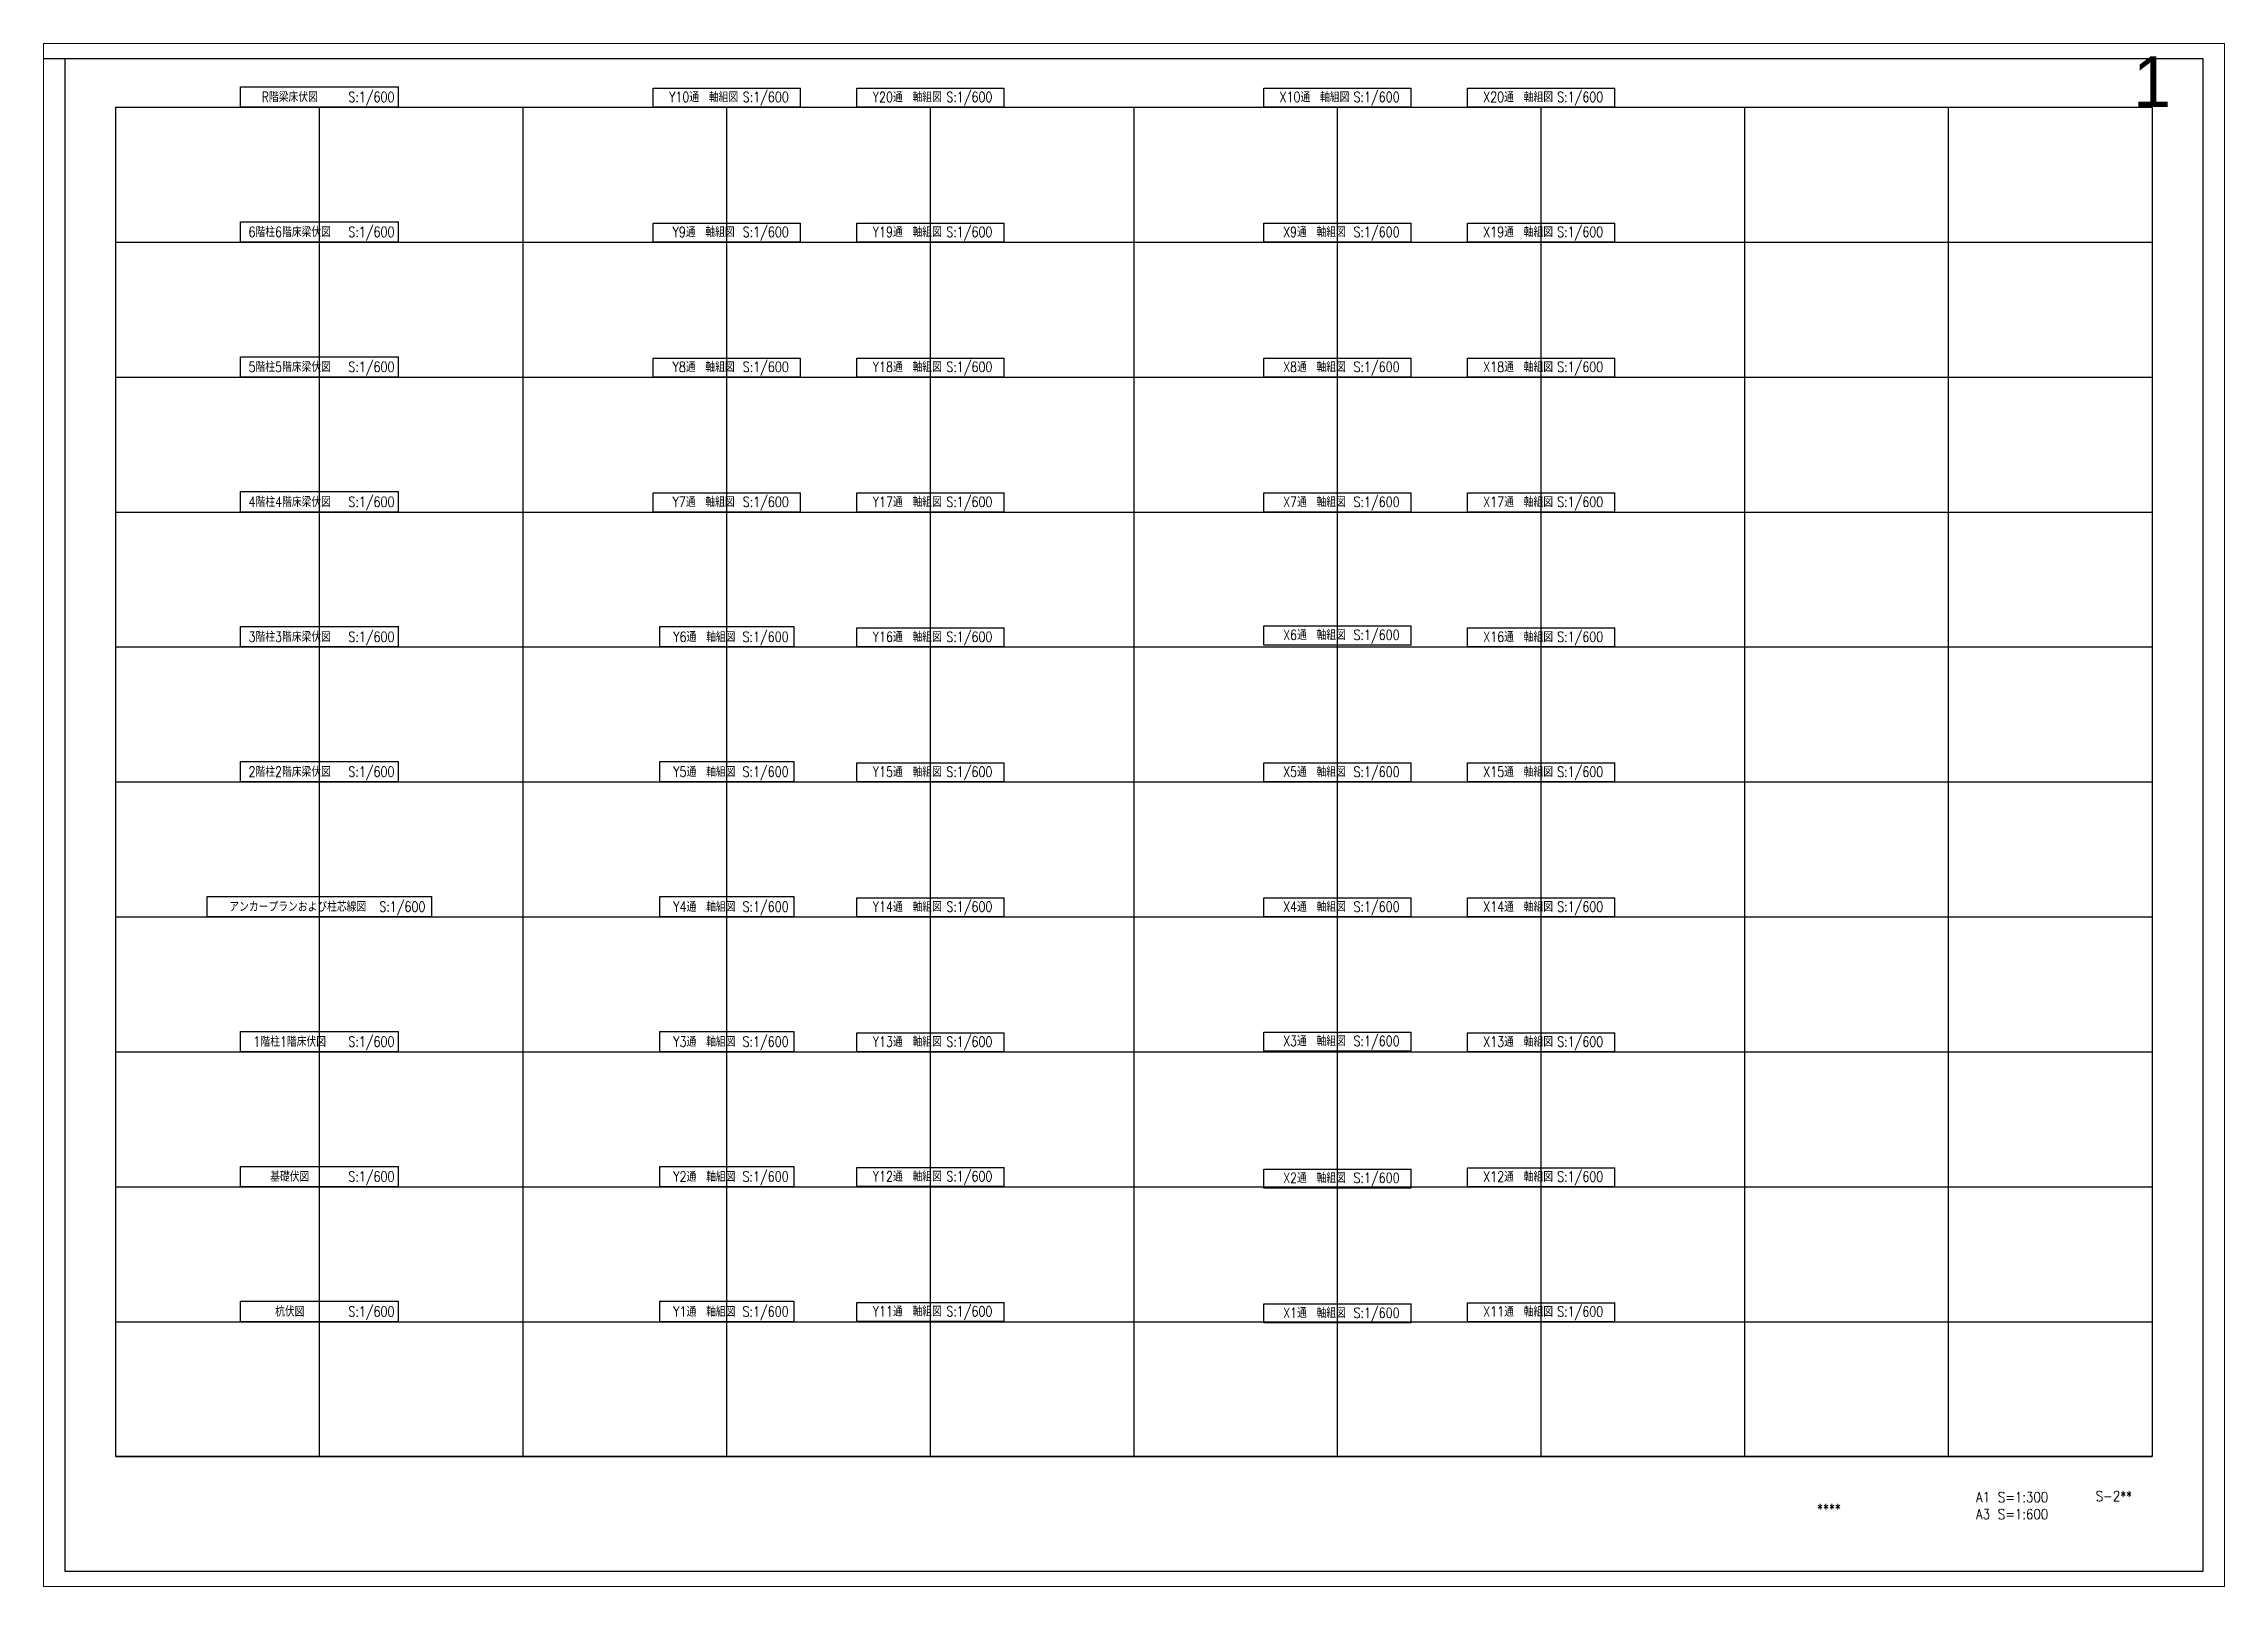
# Paper-space layout '01' of a CAD drawing. Extents: x -23 to 863, y -16 to 610.
# The model-space entities are those that its viewports show. They can reach past a viewport. Long polylines and large blocks are cut down to what shows.
import ezdxf
from ezdxf.enums import TextEntityAlignment as Align

# ---------------------------------------------------------------- set-up
doc = ezdxf.new("R2010")
doc.units = 0
doc.header["$MEASUREMENT"] = 0
doc.layers.get('Defpoints').update_dxf_attribs({"color": 251, "linetype": 'CONTINUOUS'})
doc.layers.add('99_レイアウト枠', color=251, linetype='CONTINUOUS', plot=False)
doc.layers.add('99_頁番号', color=6, linetype='CONTINUOUS')
doc.layers.add('注記', color=3, linetype='CONTINUOUS')
doc.styles.add('DRACAD', font='txt', dxfattribs={"width": 0.85, "bigfont": 'extfont2'})
doc.styles.get("Standard").update_dxf_attribs({"font": 'Osaka.ttc'})
doc.dimstyles.get("Standard").update_dxf_attribs({"dimtxt": 0.18, "dimasz": 0.18, "dimexe": 0.18, "dimexo": 0.0625, "dimgap": 0.09, "dimtad": 0, "dimtih": 1, "dimtoh": 1, "dimdec": 4, "dimzin": 0, "dimdsep": 46, "dimtxsty": 'Standard', "dimcen": 0.09, "dimadec": 0, "dimazin": 0, "dimtfac": 1, "dimtdec": 4, "dimtofl": 0, "dimtmove": 0, "dimatfit": 3, "dimfxl": 1, "dimtolj": 1, "dimtzin": 0, "dimarcsym": 0})

# ---------------------------------------------------------------- blocks, each defined once
blk = doc.blocks.new('*D7831')
at = {"layer": '99_レイアウト枠', "color": 0, "lineweight": -2}
for p, q in [((0, 0), (-66617, 0)), ((-66616, 0), (-66616, -79695)), ((-66616, -170000), (-66616, -90305)), ((0, -170000), (-66617, -170000))]:
    blk.add_line(p, q, dxfattribs=at)
at = {"layer": '99_レイアウト枠', "color": 0}
for points in [[(-66616, 0), (-66616, 0), (-66616, 0)], [(-66616, -170000), (-66616, -170000), (-66616, -170000)]]:
    blk.add_solid(points, dxfattribs=at)
at = {"layer": 'Defpoints', "color": 0}
for p in [(0, 0), (-66616, -170000), (0, -170000)]:
    blk.add_point(p, dxfattribs=at)
at = {"layer": '99_レイアウト枠', "color": 0, "insert": (-66616, -85000), "char_height": 10000, "attachment_point": 5}
blk.add_mtext('\\A1;170000', dxfattribs=at)

msp = doc.modelspace()

# ---------------------------------------------------------------- linework, layer by layer
at = {"layer": '99_レイアウト枠'}
for p, q in [((5000, -137250), (5000, -4750)), ((25000, -137250), (25000, -4750)), ((45000, -137250), (45000, -4750)), ((65000, -137250), (65000, -4750)), ((85000, -137250), (85000, -4750)), ((105000, -137250), (105000, -4750)), ((125000, -137250), (125000, -4750)), ((145000, -137250), (145000, -4750)), ((165000, -137250), (165000, -4750)), ((185000, -137250), (185000, -4750)), ((5000, -18000), (205000, -18000)), ((5000, -31250), (205000, -31250)), ((5000, -44500), (205000, -44500)), ((5000, -57750), (205000, -57750)), ((5000, -71000), (205000, -71000)), ((5000, -84250), (205000, -84250)), ((5000, -97500), (205000, -97500)), ((5000, -110750), (205000, -110750)), ((5000, -124000), (205000, -124000)), ((5000, -137250), (205000, -137250))]:
    msp.add_line(p, q, dxfattribs=at)
for points in [[(0, -148500), (210000, -148500), (210000, 0), (0, 0)], [(5000, -4750), (205000, -4750), (205000, -137250), (5000, -137250)]]:
    msp.add_lwpolyline(points, close=True, dxfattribs=at)
at = {"layer": '注記', "linetype": 'Continuous'}
for p, q in [((17250, -2750), (32750, -2750)), ((17250, -4750), (17250, -2750)), ((32750, -4750), (32750, -2750)), ((57766.7, -2883.3), (72233.3, -2883.3)), ((57766.7, -4750), (57766.7, -2883.3)), ((72233.3, -4750), (72233.3, -2883.3)), ((77766.7, -2883.3), (92233.3, -2883.3)), ((77766.7, -4750), (77766.7, -2883.3)), ((92233.3, -4750), (92233.3, -2883.3)), ((117766.7, -2883.3), (132233.3, -2883.3)), ((117766.7, -4750), (117766.7, -2883.3)), ((132233.3, -4750), (132233.3, -2883.3)), ((137766.7, -2883.3), (152233.3, -2883.3)), ((137766.7, -4750), (137766.7, -2883.3)), ((152233.3, -4750), (152233.3, -2883.3)), ((32750, -4750), (17250, -4750)), ((72233.3, -4750), (57766.7, -4750)), ((92233.3, -4750), (77766.7, -4750)), ((132233.3, -4750), (117766.7, -4750)), ((152233.3, -4750), (137766.7, -4750)), ((17250, -16000), (32750, -16000)), ((17250, -18000), (17250, -16000)), ((32750, -18000), (32750, -16000)), ((57766.7, -16133.3), (72233.3, -16133.3)), ((57766.7, -18000), (57766.7, -16133.3)), ((72233.3, -18000), (72233.3, -16133.3)), ((77766.7, -16133.3), (92233.3, -16133.3)), ((77766.7, -18000), (77766.7, -16133.3)), ((92233.3, -18000), (92233.3, -16133.3)), ((117766.7, -16133.3), (132233.3, -16133.3)), ((117766.7, -18000), (117766.7, -16133.3)), ((132233.3, -18000), (132233.3, -16133.3)), ((137766.7, -16133.3), (152233.3, -16133.3)), ((137766.7, -18000), (137766.7, -16133.3)), ((152233.3, -18000), (152233.3, -16133.3)), ((32750, -18000), (17250, -18000)), ((72233.3, -18000), (57766.7, -18000)), ((92233.3, -18000), (77766.7, -18000)), ((132233.3, -18000), (117766.7, -18000)), ((152233.3, -18000), (137766.7, -18000)), ((17250, -29250), (32750, -29250)), ((17250, -31250), (17250, -29250)), ((32750, -31250), (32750, -29250)), ((57766.7, -29383.3), (72233.3, -29383.3)), ((57766.7, -31250), (57766.7, -29383.3)), ((72233.3, -31250), (72233.3, -29383.3)), ((77766.7, -29383.3), (92233.3, -29383.3)), ((77766.7, -31250), (77766.7, -29383.3)), ((92233.3, -31250), (92233.3, -29383.3)), ((117766.7, -29383.3), (132233.3, -29383.3)), ((117766.7, -31250), (117766.7, -29383.3)), ((132233.3, -31250), (132233.3, -29383.3)), ((137766.7, -29383.3), (152233.3, -29383.3)), ((137766.7, -31250), (137766.7, -29383.3)), ((152233.3, -31250), (152233.3, -29383.3)), ((32750, -31250), (17250, -31250)), ((72233.3, -31250), (57766.7, -31250)), ((92233.3, -31250), (77766.7, -31250)), ((132233.3, -31250), (117766.7, -31250)), ((152233.3, -31250), (137766.7, -31250)), ((17250, -42500), (32750, -42500)), ((17250, -44500), (17250, -42500)), ((32750, -44500), (32750, -42500)), ((57766.7, -42633.3), (72233.3, -42633.3)), ((57766.7, -44500), (57766.7, -42633.3)), ((72233.3, -44500), (72233.3, -42633.3)), ((77766.7, -42633.3), (92233.3, -42633.3)), ((77766.7, -44500), (77766.7, -42633.3)), ((92233.3, -44500), (92233.3, -42633.3)), ((117766.7, -42633.3), (132233.3, -42633.3)), ((117766.7, -44500), (117766.7, -42633.3)), ((132233.3, -44500), (132233.3, -42633.3)), ((137766.7, -42633.3), (152233.3, -42633.3)), ((137766.7, -44500), (137766.7, -42633.3)), ((152233.3, -44500), (152233.3, -42633.3)), ((32750, -44500), (17250, -44500)), ((72233.3, -44500), (57766.7, -44500)), ((92233.3, -44500), (77766.7, -44500)), ((132233.3, -44500), (117766.7, -44500)), ((152233.3, -44500), (137766.7, -44500)), ((17250, -55750), (32750, -55750)), ((17250, -57750), (17250, -55750)), ((32750, -57750), (17250, -57750)), ((32750, -57750), (32750, -55750)), ((77766.7, -55883.3), (92233.3, -55883.3)), ((77766.7, -57750), (77766.7, -55883.3)), ((92233.3, -57750), (77766.7, -57750)), ((92233.3, -57750), (92233.3, -55883.3)), ((117766.7, -55692.2), (132233.3, -55692.2)), ((117766.7, -57558.9), (117766.7, -55692.2)), ((132233.3, -57558.9), (117766.7, -57558.9)), ((132233.3, -57558.9), (132233.3, -55692.2)), ((137766.7, -55883.3), (152233.3, -55883.3)), ((137766.7, -57750), (137766.7, -55883.3)), ((152233.3, -57750), (137766.7, -57750)), ((152233.3, -57750), (152233.3, -55883.3)), ((17250, -69000), (32750, -69000)), ((17250, -71000), (17250, -69000)), ((32750, -71000), (32750, -69000)), ((77766.7, -69133.3), (92233.3, -69133.3)), ((77766.7, -71000), (77766.7, -69133.3)), ((92233.3, -71000), (92233.3, -69133.3)), ((117766.7, -69133.3), (132233.3, -69133.3)), ((117766.7, -71000), (117766.7, -69133.3)), ((132233.3, -71000), (132233.3, -69133.3)), ((137766.7, -69133.3), (152233.3, -69133.3)), ((137766.7, -71000), (137766.7, -69133.3)), ((152233.3, -71000), (152233.3, -69133.3)), ((32750, -71000), (17250, -71000)), ((92233.3, -71000), (77766.7, -71000)), ((132233.3, -71000), (117766.7, -71000)), ((152233.3, -71000), (137766.7, -71000)), ((13962.9, -82250), (36037.1, -82250)), ((13962.9, -84250), (13962.9, -82250)), ((36037.1, -84250), (36037.1, -82250)), ((77766.7, -82383.3), (92233.3, -82383.3)), ((77766.7, -84250), (77766.7, -82383.3)), ((92233.3, -84250), (92233.3, -82383.3)), ((117766.7, -82383.3), (132233.3, -82383.3)), ((117766.7, -84250), (117766.7, -82383.3)), ((132233.3, -84250), (132233.3, -82383.3)), ((137766.7, -82383.3), (152233.3, -82383.3)), ((137766.7, -84250), (137766.7, -82383.3)), ((152233.3, -84250), (152233.3, -82383.3)), ((36037.1, -84250), (13962.9, -84250)), ((92233.3, -84250), (77766.7, -84250)), ((132233.3, -84250), (117766.7, -84250)), ((152233.3, -84250), (137766.7, -84250)), ((17250, -95500), (32750, -95500)), ((17250, -97500), (17250, -95500)), ((32750, -97500), (32750, -95500)), ((77766.7, -95633.3), (92233.3, -95633.3)), ((77766.7, -97500), (77766.7, -95633.3)), ((92233.3, -97500), (92233.3, -95633.3)), ((117766.7, -95567.2), (132233.3, -95567.2)), ((117766.7, -97433.9), (117766.7, -95567.2)), ((132233.3, -97433.9), (132233.3, -95567.2)), ((137766.7, -95633.3), (152233.3, -95633.3)), ((137766.7, -97500), (137766.7, -95633.3)), ((152233.3, -97500), (152233.3, -95633.3)), ((32750, -97500), (17250, -97500)), ((92233.3, -97500), (77766.7, -97500)), ((132233.3, -97433.9), (117766.7, -97433.9)), ((152233.3, -97500), (137766.7, -97500)), ((17250, -108750), (32750, -108750)), ((17250, -110750), (17250, -108750)), ((32750, -110750), (32750, -108750)), ((77766.7, -108858.7), (92233.3, -108858.7)), ((77766.7, -110725.4), (77766.7, -108858.7)), ((92233.3, -110725.4), (92233.3, -108858.7)), ((117766.7, -109008.3), (132233.3, -109008.3)), ((117766.7, -110875), (117766.7, -109008.3)), ((132233.3, -110875), (132233.3, -109008.3)), ((137766.7, -108883.3), (152233.3, -108883.3)), ((137766.7, -110750), (137766.7, -108883.3)), ((152233.3, -110750), (152233.3, -108883.3)), ((32750, -110750), (17250, -110750)), ((92233.3, -110725.4), (77766.7, -110725.4)), ((132233.3, -110875), (117766.7, -110875)), ((152233.3, -110750), (137766.7, -110750)), ((17250, -122000), (32750, -122000)), ((17250, -124000), (17250, -122000)), ((32750, -124000), (32750, -122000)), ((32750, -124000), (17250, -124000)), ((77766.7, -122108.7), (92233.3, -122108.7)), ((77766.7, -123975.4), (77766.7, -122108.7)), ((92233.3, -123975.4), (77766.7, -123975.4)), ((92233.3, -123975.4), (92233.3, -122108.7)), ((117766.7, -122258.3), (132233.3, -122258.3)), ((117766.7, -124125), (117766.7, -122258.3)), ((132233.3, -124125), (117766.7, -124125)), ((132233.3, -124125), (132233.3, -122258.3)), ((137766.7, -122133.3), (152233.3, -122133.3)), ((137766.7, -124000), (137766.7, -122133.3)), ((152233.3, -124000), (137766.7, -124000)), ((152233.3, -124000), (152233.3, -122133.3))]:
    msp.add_line(p, q, dxfattribs=at)
at = {"layer": '注記'}
for points in [[(58416.7, -55750), (71583.3, -55750), (71583.3, -57750), (58416.7, -57750)], [(58416.7, -69000), (71583.3, -69000), (71583.3, -71000), (58416.7, -71000)], [(58416.7, -82250), (71583.3, -82250), (71583.3, -84250), (58416.7, -84250)], [(58416.7, -95500), (71583.3, -95500), (71583.3, -97500), (58416.7, -97500)], [(58416.7, -108750), (71583.3, -108750), (71583.3, -110750), (58416.7, -110750)], [(58416.7, -122000), (71583.3, -122000), (71583.3, -124000), (58416.7, -124000)]]:
    msp.add_lwpolyline(points, close=True, dxfattribs=at)

# ---------------------------------------------------------------- texts
at = {"layer": '99_レイアウト枠'}
msp.add_text('1', height=5000, dxfattribs=at).set_placement((205000, -4750), align=Align.CENTER)
at = {"layer": '99_頁番号', "char_height": 1000, "attachment_point": 5, "style": 'DRACAD'}
for s, insert in [('A1 S=1:300^JA3 S=1:600', (191250, -142060.8)), ('{S-2**}', (201250, -141125)), ('{  ****  }', (172500, -142375))]:
    msp.add_mtext(s, dxfattribs=dict(at, insert=insert))
at = {"layer": '注記', "linetype": 'Continuous', "style": 'DRACAD', "width": 0.8}
for s, p in [('R階梁床伏図', (22073.3, -4250)), ('S:1/600', (30097, -4250)), ('Y10通\u3000軸組図', (62728.5, -4253.2)), ('S:1/600', (68827.6, -4253.2)), ('Y20通\u3000軸組図', (82728.5, -4253.2)), ('S:1/600', (88827.6, -4253.2)), ('X10通\u3000軸組図', (122728.5, -4253.2)), ('S:1/600', (128827.6, -4253.2)), ('X20通\u3000軸組図', (142728.5, -4253.2)), ('S:1/600', (148827.6, -4253.2)), ('6階柱6階床梁伏図', (22073.3, -17500)), ('S:1/600', (30097, -17500)), ('Y9通\u3000軸組図', (62728.5, -17503.2)), ('S:1/600', (68827.6, -17503.2)), ('Y19通\u3000軸組図', (82728.5, -17499.2)), ('S:1/600', (88827.6, -17499.2)), ('X9通\u3000軸組図', (122728.5, -17503.2)), ('S:1/600', (128827.6, -17503.2)), ('X19通\u3000軸組図', (142728.5, -17499.2)), ('S:1/600', (148827.6, -17499.2)), ('5階柱5階床梁伏図', (22073.3, -30750)), ('S:1/600', (30097, -30750)), ('Y8通\u3000軸組図', (62728.5, -30753.2)), ('S:1/600', (68827.6, -30753.2)), ('Y18通\u3000軸組図', (82728.5, -30753.2)), ('S:1/600', (88827.6, -30753.2)), ('X8通\u3000軸組図', (122728.5, -30753.2)), ('S:1/600', (128827.6, -30753.2)), ('X18通\u3000軸組図', (142728.5, -30753.2)), ('S:1/600', (148827.6, -30753.2)), ('S:1/600', (30097, -44000)), ('S:1/600', (68827.6, -44003.2)), ('S:1/600', (88827.6, -44003.2)), ('S:1/600', (128827.6, -44003.2)), ('S:1/600', (148827.6, -44003.2)), ('4階柱4階床梁伏図', (22073.3, -44000)), ('Y7通\u3000軸組図', (62728.5, -44003.2)), ('Y17通\u3000軸組図', (82728.5, -44003.2)), ('X7通\u3000軸組図', (122728.5, -44003.2)), ('X17通\u3000軸組図', (142728.5, -44003.2)), ('3階柱3階床梁伏図', (22073.3, -57250)), ('S:1/600', (30097, -57250)), ('Y6通\u3000軸組図', (62798.8, -57250)), ('S:1/600', (68814.6, -57250)), ('Y16通\u3000軸組図', (82728.5, -57253.2)), ('S:1/600', (88827.6, -57253.2)), ('X6通\u3000軸組図', (122728.5, -57062.1)), ('S:1/600', (128827.6, -57062.1)), ('X16通\u3000軸組図', (142728.5, -57253.2)), ('S:1/600', (148827.6, -57253.2)), ('2階柱2階床梁伏図', (22073.3, -70500)), ('S:1/600', (30097, -70500)), ('Y5通\u3000軸組図', (62798.8, -70500)), ('S:1/600', (68814.6, -70500)), ('Y15通\u3000軸組図', (82728.5, -70503.2)), ('S:1/600', (88827.6, -70503.2)), ('X5通\u3000軸組図', (122728.5, -70503.2)), ('S:1/600', (128827.6, -70503.2)), ('X15通\u3000軸組図', (142728.5, -70503.2)), ('S:1/600', (148827.6, -70503.2)), ('アンカープランおよび柱芯線図', (22862.1, -83750)), ('S:1/600', (33135.7, -83750)), ('Y4通\u3000軸組図', (62798.8, -83750)), ('S:1/600', (68814.6, -83750)), ('Y14通\u3000軸組図', (82728.5, -83753.2)), ('S:1/600', (88827.6, -83753.2)), ('X4通\u3000軸組図', (122728.5, -83753.2)), ('S:1/600', (128827.6, -83753.2)), ('X14通\u3000軸組図', (142728.5, -83753.2)), ('S:1/600', (148827.6, -83753.2)), ('1階柱1階床伏図', (22073.3, -97000)), ('S:1/600', (30097, -97000)), ('Y3通\u3000軸組図', (62798.8, -97000)), ('S:1/600', (68814.6, -97000)), ('Y13通\u3000軸組図', (82728.5, -97003.2)), ('S:1/600', (88827.6, -97003.2)), ('X3通\u3000軸組図', (122728.5, -96937.1)), ('S:1/600', (128827.6, -96937.1)), ('X13通\u3000軸組図', (142728.5, -97003.2)), ('S:1/600', (148827.6, -97003.2)), ('基礎伏図', (22073.3, -110250)), ('S:1/600', (30097, -110250)), ('Y2通\u3000軸組図', (62798.8, -110250)), ('S:1/600', (68814.6, -110250)), ('Y12通\u3000軸組図', (82728.5, -110228.6)), ('S:1/600', (88827.6, -110228.6)), ('S:1/600', (128827.6, -110378.2)), ('X12通\u3000軸組図', (142728.5, -110253.2)), ('S:1/600', (148827.6, -110253.2)), ('X2通\u3000軸組図', (122728.5, -110378.2)), ('杭伏図', (22073.3, -123500)), ('S:1/600', (30097, -123500)), ('Y1通\u3000軸組図', (62798.8, -123502.3)), ('S:1/600', (68814.6, -123502.3)), ('Y11通\u3000軸組図', (82728.5, -123478.6)), ('S:1/600', (88827.6, -123478.6)), ('X1通\u3000軸組図', (122728.5, -123628.2)), ('S:1/600', (128827.6, -123628.2)), ('X11通\u3000軸組図', (142728.5, -123503.2)), ('S:1/600', (148827.6, -123503.2))]:
    msp.add_text(s, height=1000, dxfattribs=at).set_placement(p, align=Align.CENTER)

# ---------------------------------------------------------------- dimensions: what is measured, and where the dimension line sits
at = {"layer": '99_レイアウト枠'}
dim = msp.add_linear_dim(base=(-66616.4, -170000), p1=(0, 0), p2=(0, -170000), angle=90, dimstyle='Standard', override={"dimtxt": 10000, "dimdec": 0}, dxfattribs=at)
dim.commit()
dim.dimension.update_dxf_attribs({"geometry": '*D7831', "text_midpoint": (-66616.4, -85000)})

psp = doc.layouts.new('01')

# ---------------------------------------------------------------- viewports
at = {"layer": 'Defpoints'}
psp.add_viewport(center=(420, 297), size=(885.46, 626.16), view_center_point=(105000, -74250), view_height=151474.0693, dxfattribs=at)

doc.saveas('drawing.dxf')
